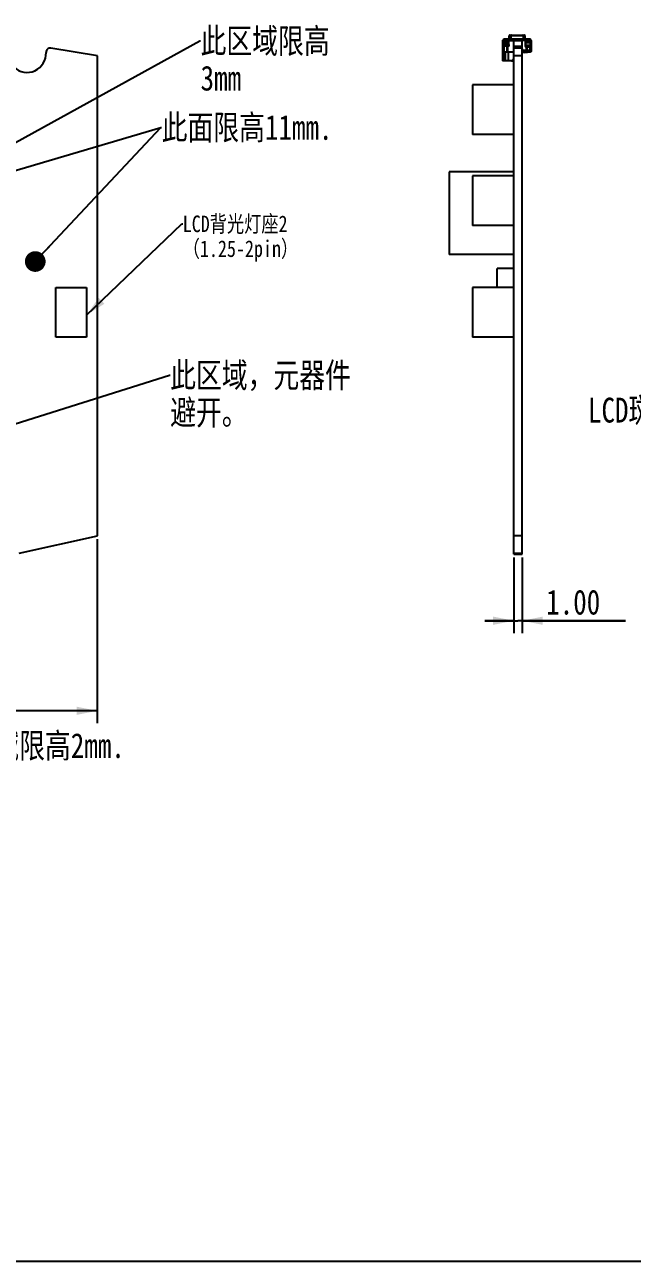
# Model space of a CAD drawing. Header units: millimetres. Extents: x 0 to 420, y 0 to 297.
# Drawn here: x 143.6 to 217, y 0 to 149.4 of the extents above; entities that cross this region are included whole.
import ezdxf

# ---------------------------------------------------------------- set-up
doc = ezdxf.new("R2010")
doc.units = ezdxf.units.MM
doc.header["$LTSCALE"] = 23.1
doc.layers.get('0').update_dxf_attribs({"linetype": 'CONTINUOUS'})
doc.styles.get("Standard").update_dxf_attribs({"font": 'txt', "width": 0.8})
doc.dimstyles.new('DIMSTYLE_1', dxfattribs={"dimtxt": 3, "dimasz": 2.5, "dimexe": 1.5, "dimexo": 0.4, "dimgap": 0.75, "dimtad": 1, "dimzin": 0, "dimdsep": 46, "dimtxsty": 'STANDARD', "dimblk": '_FILLED', "dimblk1": '_FILLED', "dimblk2": '_FILLED', "dimcen": 0.09, "dimazin": 0, "dimtp": 0.01, "dimtm": 0.01, "dimtfac": 1, "dimtofl": 0, "dimtmove": 0, "dimatfit": 3, "dimldrblk": '_FILLED', "dimfxl": 1, "dimtolj": 1, "dimtzin": 0, "dimarcsym": 0})
doc.dimstyles.get("Standard").update_dxf_attribs({"dimtxt": 3, "dimasz": 2.5, "dimexe": 1.5, "dimexo": 0.4, "dimtad": 1, "dimzin": 0, "dimdsep": 46, "dimtxsty": 'STANDARD', "dimblk": '_FILLED', "dimblk1": '_FILLED', "dimblk2": '_FILLED', "dimcen": 0.09, "dimazin": 0, "dimtol": 1, "dimtp": 0.01, "dimtm": 0.01, "dimtfac": 1, "dimtofl": 0, "dimtmove": 0, "dimatfit": 3, "dimldrblk": '_FILLED', "dimfxl": 1, "dimtolj": 1, "dimtzin": 0, "dimarcsym": 0})

# ---------------------------------------------------------------- blocks, each defined once
blk = doc.blocks.new('_FILLED')
at = {"color": 0, "linetype": 'BYBLOCK'}
blk.add_solid([(0, 0), (-1, 0.2), (-1, -0.2)], dxfattribs=at)
blk = doc.blocks.new('*D1')
at = {"color": 2, "linetype": 'CONTINUOUS'}
for p, q in [((202.72, 85.02), (202.72, 75.88)), ((203.72, 85.02), (203.72, 75.88)), ((202.72, 77.38), (199.22, 77.38)), ((199.22, 77.38), (203.22, 77.38)), ((216.23, 77.38), (203.22, 77.38)), ((203.72, 77.38), (216.23, 77.38))]:
    blk.add_line(p, q, dxfattribs=at)
at = {"color": 2, "linetype": 'CONTINUOUS', "xscale": 2.5, "yscale": 2.5, "zscale": 2.5}
blk.add_blockref('_FILLED', (202.72, 77.38), dxfattribs=at)
at = {"color": 2, "linetype": 'CONTINUOUS', "xscale": 2.5, "yscale": 2.5, "zscale": 2.5, "rotation": 180}
blk.add_blockref('_FILLED', (203.72, 77.38), dxfattribs=at)
at = {"color": 2, "linetype": 'CONTINUOUS', "insert": (206.63, 81.13), "char_height": 3, "width": 9.6, "attachment_point": 1, "line_spacing_factor": 0.9}
blk.add_mtext('1.00', dxfattribs=at)
blk = doc.blocks.new('*D2')
at = {"color": 2, "linetype": 'CONTINUOUS'}
for p, q in [((67.38, 87.24), (67.38, 65)), ((152.38, 87.24), (152.38, 65)), ((67.38, 66.5), (109.88, 66.5)), ((152.38, 66.5), (109.88, 66.5))]:
    blk.add_line(p, q, dxfattribs=at)
at = {"color": 2, "linetype": 'CONTINUOUS', "xscale": 2.5, "yscale": 2.5, "zscale": 2.5, "rotation": 180}
blk.add_blockref('_FILLED', (67.38, 66.5), dxfattribs=at)
at = {"color": 2, "linetype": 'CONTINUOUS', "xscale": 2.5, "yscale": 2.5, "zscale": 2.5}
blk.add_blockref('_FILLED', (152.38, 66.5), dxfattribs=at)
at = {"color": 2, "linetype": 'CONTINUOUS', "insert": (109.88, 70.25), "char_height": 3, "width": 12, "attachment_point": 2, "line_spacing_factor": 0.9}
blk.add_mtext('85.00', dxfattribs=at)

msp = doc.modelspace()

# ---------------------------------------------------------------- linework, layer by layer
at = {"color": 7, "linetype": 'CONTINUOUS'}
for p, q in [((202.168, 147.672), (202.168, 148.072)), ((202.218, 148.122), (204.02, 148.122)), ((202.369, 148.072), (202.369, 147.672)), ((203.869, 147.672), (203.869, 148.072)), ((204.07, 147.672), (204.07, 148.072)), ((152.384, 145.605), (146.764, 146.55)), ((201.369, 147.522), (201.369, 145.212)), ((201.369, 147.522), (202.106, 147.522)), ((201.519, 145.022), (201.519, 147.672)), ((201.519, 147.672), (204.719, 147.672)), ((201.519, 147.022), (202.069, 147.022)), ((201.519, 146.822), (202.069, 146.822)), ((201.53, 146.718), (201.53, 146.218)), ((201.606, 146.818), (202.037, 146.818)), ((201.719, 146.818), (201.719, 146.822)), ((202.069, 146.813), (202.069, 147.403)), ((202.106, 147.672), (202.106, 147.522)), ((202.119, 146.99), (202.119, 147.656)), ((202.719, 85.422), (202.719, 147.622)), ((202.719, 147.622), (203.719, 147.622)), ((203.719, 146.557), (202.719, 146.557)), ((203.177, 147.672), (203.177, 147.622)), ((203.719, 85.422), (203.719, 147.622)), ((204.139, 146.861), (204.139, 147.672)), ((204.139, 147.522), (204.719, 147.522)), ((204.169, 146.669), (204.169, 147.401)), ((204.169, 146.922), (204.869, 146.922)), ((204.169, 146.722), (204.719, 146.722)), ((204.229, 146.689), (204.212, 146.689)), ((204.321, 146.715), (204.235, 146.715)), ((204.326, 146.716), (204.596, 146.716)), ((204.678, 146.416), (204.678, 146.616)), ((204.719, 146.122), (204.719, 147.672)), ((204.719, 146.948), (204.819, 146.948)), ((204.719, 146.872), (204.869, 146.872)), ((204.819, 147.472), (204.819, 146.948)), ((204.869, 146.142), (204.869, 146.922)), ((152.384, 87.639), (152.384, 145.605)), ((201.369, 145.212), (201.369, 145.012)), ((201.519, 145.212), (201.369, 145.212)), ((202.429, 145.012), (201.369, 145.012)), ((202.419, 145.022), (201.519, 145.022)), ((201.606, 146.118), (202.619, 146.118)), ((201.719, 145.022), (201.719, 146.118)), ((201.859, 145.022), (201.859, 145.012)), ((202.069, 145.022), (202.069, 146.118)), ((202.159, 145.022), (202.159, 145.012)), ((203.719, 145.605), (202.719, 145.605)), ((203.719, 146.122), (204.719, 146.122)), ((203.999, 146.022), (203.719, 146.022)), ((203.819, 146.316), (204.596, 146.316)), ((203.999, 146.022), (204.72, 146.122)), ((204.169, 146.122), (204.169, 146.316)), ((204.869, 146.142), (204.72, 146.122)), ((197.719, 142.122), (197.719, 136.122)), ((202.719, 142.122), (197.719, 142.122)), ((202.719, 136.122), (197.719, 136.122)), ((194.919, 131.622), (194.919, 121.622)), ((202.719, 131.622), (194.919, 131.622)), ((197.719, 131.122), (197.719, 125.122)), ((202.719, 131.122), (197.719, 131.122)), ((202.719, 125.122), (197.719, 125.122)), ((202.719, 121.622), (194.919, 121.622)), ((200.719, 117.622), (200.719, 119.922)), ((202.719, 119.922), (200.719, 119.922)), ((147.384, 117.622), (151.084, 117.622)), ((147.384, 111.622), (147.384, 117.622)), ((151.084, 117.622), (151.084, 111.622)), ((197.719, 117.622), (197.719, 111.622)), ((202.719, 117.622), (197.719, 117.622)), ((151.084, 111.622), (147.384, 111.622)), ((202.719, 111.622), (197.719, 111.622)), ((142.919, 85.541), (152.384, 87.639)), ((203.719, 87.639), (202.719, 87.639)), ((202.719, 85.422), (203.719, 85.422)), ((0, 0), (420, 0))]:
    msp.add_line(p, q, dxfattribs=at)
at = {"color": 9, "linetype": 'CONTINUOUS'}
for p, q in [((202.168, 148.072), (204.07, 148.072)), ((202.341, 148.072), (202.341, 147.672)), ((202.394, 147.672), (202.394, 148.072)), ((203.844, 148.072), (203.844, 147.672)), ((203.897, 148.072), (203.897, 147.672)), ((202.069, 147.403), (201.519, 147.403)), ((201.519, 147.245), (202.069, 147.245)), ((202.069, 146.872), (201.519, 146.872)), ((201.619, 147.522), (201.619, 147.672)), ((201.863, 146.818), (201.863, 146.118)), ((201.992, 146.118), (201.992, 146.818)), ((202.019, 147.672), (202.019, 147.522)), ((202.119, 147.472), (202.719, 147.472)), ((202.719, 147.553), (203.719, 147.553)), ((202.719, 147.457), (203.719, 147.457)), ((202.719, 146.778), (203.719, 146.778)), ((203.719, 146.55), (202.719, 146.55)), ((202.869, 147.622), (202.869, 147.672)), ((203.039, 147.672), (203.039, 147.622)), ((203.719, 147.512), (204.139, 147.512)), ((204.719, 147.401), (204.169, 147.401)), ((204.169, 147.247), (204.719, 147.247)), ((204.719, 146.772), (204.169, 146.772)), ((204.206, 146.678), (204.206, 146.316)), ((204.239, 147.522), (204.239, 147.672)), ((204.321, 146.316), (204.321, 146.715)), ((204.619, 147.672), (204.619, 147.522)), ((204.819, 147.472), (204.719, 147.472)), ((204.819, 147.048), (204.719, 147.048)), ((202.429, 145.022), (202.429, 145.012)), ((202.719, 85.541), (203.719, 85.541))]:
    msp.add_line(p, q, dxfattribs=at)
at = {"color": 7, "linetype": 'CONTINUOUS'}
for centre, radius, start, end in [((202.218, 148.072), 0.05, 90, 180), ((202.419, 148.072), 0.05, 90, 180), ((203.819, 148.072), 0.05, 0, 90), ((204.02, 148.072), 0.05, 0, 90), ((143.884, 145.922), 2.3, 158.16189, 2.75605), ((146.681, 146.057), 0.5, 80.45897, 182.75605), ((201.619, 147.472), 0.2, 120.0157, 165.51416), ((202.037, 146.741), 0.0777, 71.87423, 90), ((202.085, 146.886), 0.075, 251.87423, 42.74182), ((202.197, 146.99), 0.0777, 180, 222.74182), ((203.819, 146.416), 0.1, 180, 270), ((204.169, 146.744), 0.075, 138.1572, 299.18219), ((204.039, 146.861), 0.1, 318.1572, 360), ((204.326, 146.648), 0.0672, 90.00186, 94.38767), ((204.619, 147.472), 0.2, 0, 59.98429), ((202.419, 145.322), 0.3, 270, 360), ((202.429, 145.312), 0.3, 270, 345.43649), ((202.619, 146.218), 0.1, 270, 360)]:
    msp.add_arc(centre, radius, start, end, dxfattribs=at)
at = {"color": 9, "linetype": 'CONTINUOUS'}
for points, knots in [([(202.383, 148.122), (202.377, 148.122), (202.366, 148.119), (202.352, 148.108), (202.343, 148.091), (202.341, 148.079), (202.341, 148.072)], [0, 0, 0, 0, 0.229513, 0.4714915, 0.7301262, 1, 1, 1, 1]), ([(202.419, 148.122), (202.417, 148.122), (202.414, 148.121), (202.409, 148.118), (202.405, 148.114), (202.4, 148.105), (202.395, 148.091), (202.394, 148.079), (202.394, 148.072)], [0, 0, 0, 0, 0.0824715, 0.1734329, 0.2779892, 0.3982674, 0.6815279, 1, 1, 1, 1]), ([(203.819, 148.122), (203.821, 148.122), (203.824, 148.122), (203.829, 148.119), (203.833, 148.114), (203.838, 148.106), (203.843, 148.091), (203.844, 148.079), (203.844, 148.072)], [0, 0, 0, 0, 0.0785112, 0.1640197, 0.2637523, 0.3805181, 0.6654846, 1, 1, 1, 1]), ([(203.855, 148.122), (203.861, 148.122), (203.872, 148.119), (203.886, 148.108), (203.895, 148.091), (203.897, 148.079), (203.897, 148.072)], [0, 0, 0, 0, 0.229513, 0.4714915, 0.7301262, 1, 1, 1, 1])]:
    msp.add_open_spline(points, degree=3, knots=knots, dxfattribs=at)
at = {"color": 7, "linetype": 'CONTINUOUS'}
for points, knots in [([(201.606, 146.818), (201.601, 146.818), (201.591, 146.817), (201.571, 146.809), (201.55, 146.79), (201.533, 146.757), (201.53, 146.731), (201.53, 146.718)], [0, 0, 0, 0, 0.1085855, 0.2201646, 0.4579806, 0.7207792, 1, 1, 1, 1]), ([(202.106, 147.672), (202.107, 147.672), (202.111, 147.672), (202.115, 147.668), (202.118, 147.663), (202.119, 147.659), (202.119, 147.656)], [0, 0, 0, 0, 0.2324913, 0.4473774, 0.6915453, 1, 1, 1, 1]), ([(202.119, 147.518), (202.118, 147.52), (202.115, 147.521), (202.111, 147.522), (202.107, 147.522), (202.106, 147.522)], [0, 0, 0, 0, 0.3534483, 0.6345364, 1, 1, 1, 1]), ([(203.177, 147.672), (203.178, 147.672), (203.18, 147.67), (203.181, 147.666), (203.183, 147.662), (203.184, 147.656), (203.187, 147.647), (203.188, 147.639), (203.189, 147.634)], [0, 0, 0, 0, 0.0972759, 0.1814919, 0.2925753, 0.4307196, 0.5955309, 1, 1, 1, 1]), ([(204.206, 146.678), (204.206, 146.679), (204.209, 146.682), (204.21, 146.686), (204.212, 146.689)], [0, 0, 0, 0, 0.2303796, 1, 1, 1, 1]), ([(204.229, 146.689), (204.227, 146.688), (204.22, 146.684), (204.212, 146.681), (204.206, 146.678)], [0, 0, 0, 0, 0.2485605, 1, 1, 1, 1]), ([(204.212, 146.689), (204.214, 146.691), (204.222, 146.7), (204.229, 146.709), (204.235, 146.715)], [0, 0, 0, 0, 0.2568411, 1, 1, 1, 1]), ([(204.321, 146.715), (204.314, 146.713), (204.283, 146.704), (204.253, 146.695), (204.229, 146.689)], [0, 0, 0, 0, 0.2320956, 1, 1, 1, 1]), ([(204.678, 146.616), (204.678, 146.629), (204.674, 146.654), (204.657, 146.687), (204.63, 146.71), (204.607, 146.716), (204.596, 146.716)], [0, 0, 0, 0, 0.2724929, 0.5323297, 0.7732896, 1, 1, 1, 1]), ([(204.596, 146.316), (204.607, 146.316), (204.63, 146.321), (204.657, 146.344), (204.674, 146.377), (204.678, 146.403), (204.678, 146.416)], [0, 0, 0, 0, 0.2267107, 0.4676706, 0.7275074, 1, 1, 1, 1]), ([(201.53, 146.218), (201.53, 146.206), (201.533, 146.18), (201.55, 146.147), (201.571, 146.128), (201.591, 146.12), (201.601, 146.118), (201.606, 146.118)], [0, 0, 0, 0, 0.2792211, 0.5420197, 0.7798357, 0.8914146, 1, 1, 1, 1])]:
    msp.add_open_spline(points, degree=3, knots=knots, dxfattribs=at)

# ---------------------------------------------------------------- texts
at = {"color": 2, "linetype": 'CONTINUOUS', "line_spacing_factor": 0.9}
for s, insert, char_height, width, attachment_point in [('此区域限高3mm', (164.86, 148.932), 3, 19.2, 1), ('此面限高11mm.', (160.158, 138.481), 3, 21.6, 1), ('LCD背光灯座2\\P（1.25-2pin）', (162.702, 126.33), 2, 17.6, 1), ('此区域，元器件避开。', (161.186, 108.545), 3, 24, 1), ('LCD斑马条区域', (229.056, 104.323), 3, 19.2, 3), ('这2个区域限高2mm.', (128.82, 63.801), 3, 26.4, 1)]:
    msp.add_mtext(s, dxfattribs=dict(at, insert=insert, char_height=char_height, width=width, attachment_point=attachment_point))

# ---------------------------------------------------------------- dimensions: what is measured, and where the dimension line sits
at = {"color": 2, "linetype": 'CONTINUOUS'}
for base, p1, p2, picture, middle in [((152.384, 66.501), (67.384, 87.639), (152.384, 87.639), '*D2', (109.809, 66.501)), ((203.719, 77.382), (202.719, 85.422), (203.719, 85.422), '*D1', (211.726, 77.382))]:
    dim = msp.add_linear_dim(base=base, p1=p1, p2=p2, dimstyle='DIMSTYLE_1', dxfattribs=at)
    dim.commit()
    dim.dimension.update_dxf_attribs({"geometry": picture, "text_midpoint": middle, "dimtype": 160})

# ---------------------------------------------------------------- leaders
for points, override in [([(132.384, 129.58), (164.76, 147.432), (164.86, 147.432)], {"dimtad": 0}), ([(84.442, 114.536), (160.058, 136.981), (160.158, 136.981)], {"dimtad": 0, "dimldrblk": 'DOT'}), ([(144.882, 120.775), (160.058, 136.981), (160.158, 136.981)], {"dimtad": 0, "dimldrblk": 'DOT'}), ([(151.084, 114.305), (162.602, 125.33), (162.702, 125.33)], {"dimtad": 0}), ([(132.384, 97.991), (161.086, 107.045), (161.186, 107.045)], {"dimtad": 0})]:
    msp.add_leader(points, dimstyle='STANDARD', override=override, dxfattribs=at)

doc.saveas('drawing.dxf')
